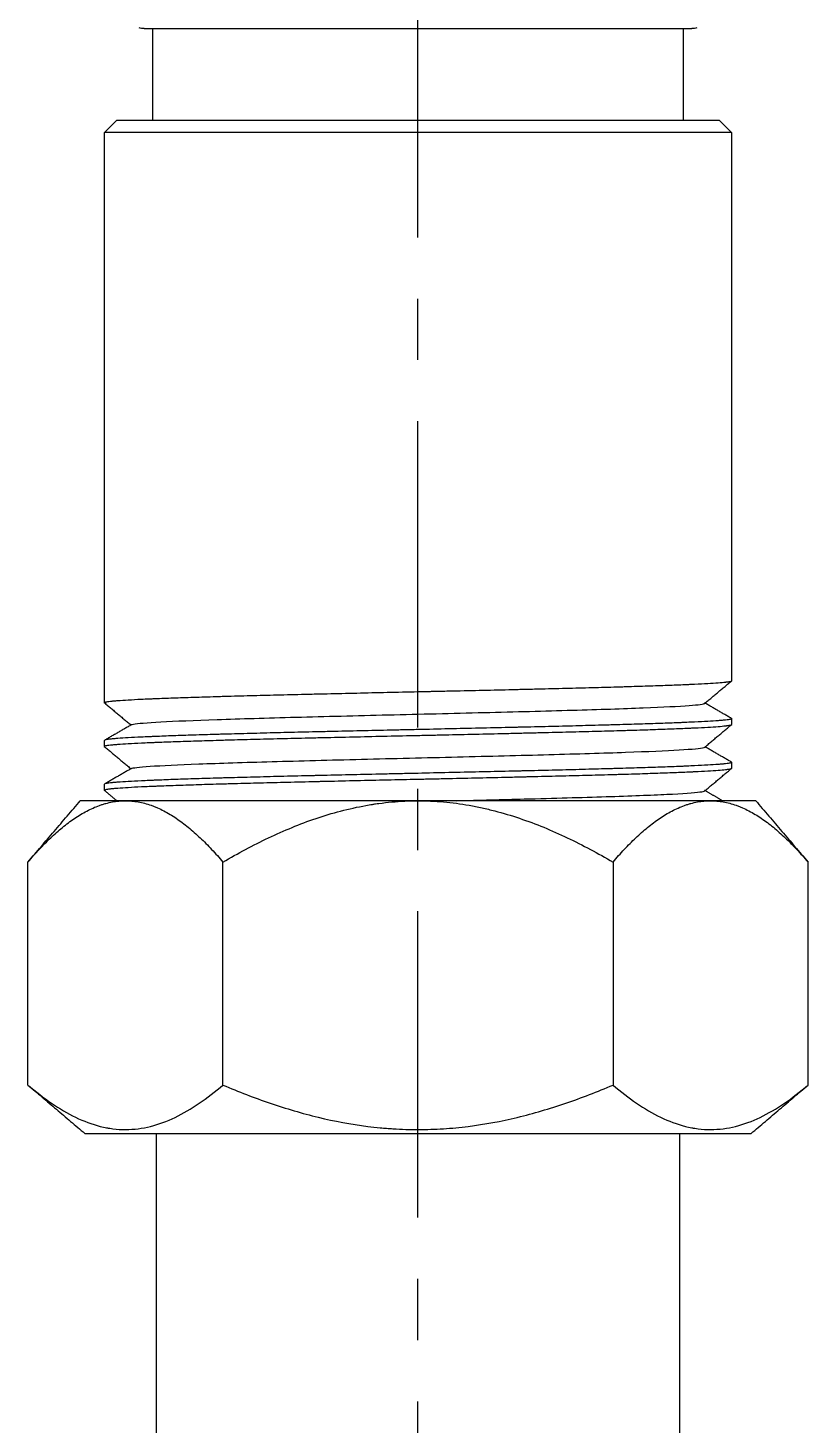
# Model space of a CAD drawing. Header units: millimetres. Extents: x 17655 to 18496, y 1152 to 1747.
# Drawn here: x 17933.6 to 17965.9, y 1422.3 to 1480.3 of the extents above; entities that cross this region are included whole.
import ezdxf

# ---------------------------------------------------------------- set-up
doc = ezdxf.new("R2010")
doc.units = ezdxf.units.MM
doc.linetypes.add('CENTERX2', pattern=[20.32, 12.7, -2.54, 2.54, -2.54])
doc.layers.add('CENTER', color=1, linetype='CENTERX2')

msp = doc.modelspace()

# ---------------------------------------------------------------- linework, layer by layer
for p, q in [((17938.424, 1480.254), (17961.124, 1480.254)), ((17938.774, 1480.253), (17938.774, 1476.435)), ((17960.774, 1476.435), (17960.774, 1480.254)), ((17937.274, 1476.435), (17936.774, 1475.935)), ((17962.274, 1476.435), (17937.274, 1476.435)), ((17962.774, 1475.935), (17962.274, 1476.435)), ((17962.774, 1475.935), (17936.774, 1475.935)), ((17936.778, 1448.668), (17936.774, 1448.675)), ((17963.771, 1448.235), (17935.778, 1448.235)), ((17935.967, 1434.435), (17963.582, 1434.435)), ((17938.924, 1434.435), (17938.924, 1419.935)), ((17960.624, 1419.935), (17960.624, 1434.435))]:
    msp.add_line(p, q)
at = {"extrusion": (0, 0, -1)}
for centre, start, end in [((-17938.424, 1481.254), 269.9975, 282.23565), ((-17961.124, 1481.254), 257.76103, 269.99917)]:
    msp.add_arc(centre, 1, start, end, dxfattribs=at)
for points, degree in [([(17936.774, 1452.303), (17936.774, 1475.935)], 1), ([(17962.774, 1475.935), (17962.774, 1453.21)], 1), ([(17961.659, 1452.271), (17962.219, 1452.74), (17962.778, 1453.209)], 2), ([(17936.773, 1452.301), (17937.325, 1451.837), (17937.878, 1451.373)], 2), ([(17936.78, 1452.295), (17936.776, 1452.298), (17936.774, 1452.3), (17936.774, 1452.303)], 3), ([(17962.769, 1451.645), (17962.22, 1451.962), (17961.671, 1452.28)], 2), ([(17937.895, 1451.383), (17937.335, 1451.059), (17936.776, 1450.736)], 2), ([(17961.656, 1450.454), (17962.215, 1450.923), (17962.775, 1451.393)], 2), ([(17962.761, 1451.65), (17962.77, 1451.645), (17962.774, 1451.641), (17962.774, 1451.637)], 3), ([(17962.774, 1451.637), (17962.774, 1451.396)], 1), ([(17936.774, 1450.489), (17936.774, 1450.729)], 1), ([(17936.773, 1450.486), (17937.326, 1450.022), (17937.878, 1449.559)], 2), ([(17936.781, 1450.48), (17936.776, 1450.483), (17936.774, 1450.486), (17936.774, 1450.489)], 3), ([(17962.775, 1449.828), (17962.222, 1450.147), (17961.67, 1450.466)], 2), ([(17937.893, 1449.568), (17937.333, 1449.244), (17936.774, 1448.921)], 2), ([(17961.658, 1448.641), (17962.217, 1449.111), (17962.776, 1449.58)], 2), ([(17962.768, 1449.832), (17962.772, 1449.829), (17962.774, 1449.826), (17962.774, 1449.823)], 3), ([(17962.774, 1449.823), (17962.774, 1449.582)], 1), ([(17936.774, 1448.675), (17936.774, 1448.916)], 1), ([(17936.77, 1448.674), (17937.032, 1448.455), (17937.294, 1448.235)], 2), ([(17961.663, 1448.649), (17961.664, 1448.653), (17961.66, 1448.658), (17961.652, 1448.662)], 3), ([(17962.392, 1448.235), (17962.031, 1448.443), (17961.67, 1448.652)], 2), ([(17933.608, 1445.69), (17935.778, 1448.235)], 1), ([(17963.771, 1448.235), (17965.94, 1445.69)], 1), ([(17933.608, 1436.445), (17933.608, 1445.69)], 1), ([(17941.691, 1436.445), (17941.691, 1445.69)], 1), ([(17957.857, 1445.69), (17957.857, 1436.445)], 1), ([(17965.94, 1436.445), (17965.94, 1445.69)], 1), ([(17933.608, 1436.445), (17935.967, 1434.435)], 1), ([(17963.582, 1434.435), (17965.94, 1436.445)], 1)]:
    msp.add_open_spline(points, degree=degree)
for points, knots in [([(17936.774, 1452.303), (17936.774, 1452.313), (17936.795, 1452.322), (17936.879, 1452.341), (17936.942, 1452.35), (17937.067, 1452.365), (17937.114, 1452.37), (17937.193, 1452.377), (17937.22, 1452.379), (17937.277, 1452.384), (17937.307, 1452.386), (17937.462, 1452.398), (17937.606, 1452.407), (17937.931, 1452.426), (17938.112, 1452.435), (17938.412, 1452.45), (17938.517, 1452.454), (17938.681, 1452.462), (17938.765, 1452.465), (17938.852, 1452.469), (17938.911, 1452.471), (17938.94, 1452.472), (17939.209, 1452.483), (17939.463, 1452.493), (17940.001, 1452.511), (17940.286, 1452.52), (17940.884, 1452.539), (17941.199, 1452.549), (17941.611, 1452.561), (17941.695, 1452.563), (17941.864, 1452.568), (17941.949, 1452.57), (17942.207, 1452.577), (17942.382, 1452.582), (17942.913, 1452.596), (17943.277, 1452.606), (17944.023, 1452.624), (17944.406, 1452.634), (17944.994, 1452.648), (17945.193, 1452.653), (17945.495, 1452.66), (17945.596, 1452.662), (17945.748, 1452.666), (17945.799, 1452.667), (17945.902, 1452.669), (17946.362, 1452.68), (17946.826, 1452.691), (17947.657, 1452.709), (17948.076, 1452.719), (17948.919, 1452.737), (17949.343, 1452.747), (17949.877, 1452.759), (17949.984, 1452.761), (17950.145, 1452.765), (17950.199, 1452.766), (17950.306, 1452.769), (17950.573, 1452.775), (17950.839, 1452.78), (17951.473, 1452.795), (17951.892, 1452.804), (17952.722, 1452.822), (17953.133, 1452.832), (17953.744, 1452.846), (17953.946, 1452.851), (17954.198, 1452.857), (17954.248, 1452.858), (17954.349, 1452.861), (17954.399, 1452.862), (17954.549, 1452.865), (17954.648, 1452.868), (17955.142, 1452.88), (17955.526, 1452.889), (17956.273, 1452.908), (17956.636, 1452.917), (17957.341, 1452.936), (17957.683, 1452.945), (17958.056, 1452.956), (17958.097, 1452.957), (17958.179, 1452.96), (17958.22, 1452.961), (17958.341, 1452.964), (17958.582, 1452.972), (17958.813, 1452.979), (17959.264, 1452.993), (17959.548, 1453.002), (17960.085, 1453.021), (17960.338, 1453.03), (17960.694, 1453.044), (17960.808, 1453.049), (17960.946, 1453.055), (17960.973, 1453.056), (17961.027, 1453.059), (17961.108, 1453.062), (17961.185, 1453.066), (17961.437, 1453.078), (17961.618, 1453.087), (17961.943, 1453.106), (17962.086, 1453.115), (17962.333, 1453.134), (17962.437, 1453.144), (17962.532, 1453.154), (17962.542, 1453.156), (17962.562, 1453.158), (17962.591, 1453.162), (17962.65, 1453.17), (17962.69, 1453.177), (17962.753, 1453.191), (17962.774, 1453.2), (17962.774, 1453.21)], [0, 0, 0, 0, 0.03125, 0.03125, 0.0625, 0.0625, 0.078125, 0.078125, 0.085938, 0.085938, 0.09375, 0.09375, 0.125, 0.125, 0.15625, 0.15625, 0.171875, 0.171875, 0.179688, 0.183594, 0.183594, 0.1875, 0.1875, 0.21875, 0.21875, 0.25, 0.25, 0.28125, 0.28125, 0.289063, 0.289063, 0.296875, 0.296875, 0.3125, 0.3125, 0.34375, 0.34375, 0.375, 0.375, 0.390625, 0.390625, 0.398438, 0.398438, 0.402344, 0.402344, 0.40625, 0.4375, 0.4375, 0.46875, 0.46875, 0.5, 0.5, 0.507813, 0.507813, 0.511719, 0.511719, 0.515625, 0.53125, 0.53125, 0.5625, 0.5625, 0.59375, 0.59375, 0.609375, 0.609375, 0.613281, 0.613281, 0.617188, 0.617188, 0.625, 0.625, 0.65625, 0.65625, 0.6875, 0.6875, 0.71875, 0.71875, 0.722656, 0.722656, 0.726563, 0.726563, 0.734375, 0.75, 0.75, 0.78125, 0.78125, 0.8125, 0.8125, 0.828125, 0.828125, 0.832031, 0.832031, 0.835938, 0.84375, 0.84375, 0.875, 0.875, 0.90625, 0.90625, 0.9375, 0.9375, 0.941406, 0.941406, 0.945313, 0.953125, 0.96875, 0.96875, 1, 1, 1, 1]), ([(17937.895, 1451.383), (17937.908, 1451.391), (17938.044, 1451.431), (17938.919, 1451.504), (17941.296, 1451.601), (17944.619, 1451.698), (17948.518, 1451.794), (17952.557, 1451.891), (17956.285, 1451.988), (17959.287, 1452.085), (17961.171, 1452.179), (17961.628, 1452.241), (17961.66, 1452.271)], [0, 0, 0, 0, 0.027385, 0.136503, 0.24562, 0.354738, 0.463856, 0.572973, 0.682091, 0.791209, 0.900326, 1, 1, 1, 1]), ([(17962.774, 1451.637), (17962.774, 1451.627), (17962.732, 1451.608), (17962.606, 1451.589), (17962.501, 1451.577), (17962.479, 1451.575), (17962.432, 1451.57), (17962.357, 1451.563), (17962.271, 1451.556), (17962.086, 1451.542), (17961.942, 1451.532), (17961.618, 1451.514), (17961.437, 1451.504), (17961.136, 1451.49), (17961.03, 1451.485), (17960.893, 1451.479), (17960.865, 1451.478), (17960.809, 1451.476), (17960.78, 1451.474), (17960.694, 1451.471), (17960.636, 1451.469), (17960.339, 1451.457), (17960.085, 1451.447), (17959.547, 1451.429), (17959.263, 1451.419), (17958.663, 1451.4), (17958.348, 1451.391), (17957.934, 1451.379), (17957.85, 1451.377), (17957.681, 1451.372), (17957.426, 1451.365), (17957.165, 1451.358), (17956.635, 1451.344), (17956.272, 1451.334), (17955.526, 1451.315), (17955.142, 1451.306), (17954.552, 1451.292), (17954.353, 1451.287), (17954.101, 1451.281), (17954.05, 1451.28), (17953.949, 1451.277), (17953.796, 1451.274), (17953.644, 1451.27), (17953.134, 1451.259), (17952.722, 1451.249), (17951.892, 1451.23), (17951.473, 1451.221), (17950.629, 1451.202), (17950.203, 1451.192), (17949.56, 1451.178), (17949.346, 1451.174), (17948.92, 1451.164), (17948.708, 1451.16), (17948.075, 1451.145), (17947.657, 1451.136), (17946.826, 1451.117), (17946.415, 1451.108), (17945.905, 1451.096), (17945.752, 1451.092), (17945.6, 1451.089), (17945.498, 1451.086), (17945.448, 1451.085), (17945.195, 1451.079), (17944.996, 1451.074), (17944.406, 1451.06), (17944.023, 1451.051), (17943.276, 1451.032), (17942.913, 1451.023), (17942.383, 1451.008), (17942.209, 1451.004), (17941.952, 1450.997), (17941.867, 1450.994), (17941.698, 1450.989), (17941.614, 1450.987), (17941.2, 1450.975), (17940.885, 1450.966), (17940.285, 1450.947), (17940.001, 1450.938), (17939.463, 1450.919), (17939.21, 1450.909), (17938.913, 1450.897), (17938.854, 1450.895), (17938.768, 1450.892), (17938.74, 1450.89), (17938.683, 1450.888), (17938.544, 1450.882), (17938.413, 1450.876), (17938.112, 1450.862), (17937.93, 1450.853), (17937.606, 1450.834), (17937.463, 1450.824), (17937.277, 1450.81), (17937.22, 1450.805), (17937.141, 1450.798), (17937.117, 1450.796), (17937.069, 1450.791), (17937.047, 1450.789), (17936.942, 1450.777), (17936.879, 1450.768), (17936.795, 1450.749), (17936.774, 1450.739), (17936.774, 1450.729)], [0, 0, 0, 0, 0.03125, 0.0625, 0.0625, 0.070313, 0.070313, 0.078125, 0.09375, 0.09375, 0.125, 0.125, 0.15625, 0.15625, 0.171875, 0.171875, 0.175781, 0.175781, 0.179688, 0.179688, 0.1875, 0.1875, 0.21875, 0.21875, 0.25, 0.25, 0.28125, 0.28125, 0.289063, 0.289063, 0.296875, 0.3125, 0.3125, 0.34375, 0.34375, 0.375, 0.375, 0.390625, 0.390625, 0.394531, 0.394531, 0.398438, 0.40625, 0.40625, 0.4375, 0.4375, 0.46875, 0.46875, 0.5, 0.5, 0.515625, 0.515625, 0.53125, 0.53125, 0.5625, 0.5625, 0.59375, 0.59375, 0.601563, 0.605469, 0.605469, 0.609375, 0.609375, 0.625, 0.625, 0.65625, 0.65625, 0.6875, 0.6875, 0.703125, 0.703125, 0.710938, 0.710938, 0.71875, 0.71875, 0.75, 0.75, 0.78125, 0.78125, 0.8125, 0.8125, 0.820313, 0.820313, 0.824219, 0.824219, 0.828125, 0.84375, 0.84375, 0.875, 0.875, 0.90625, 0.90625, 0.921875, 0.921875, 0.929688, 0.929688, 0.9375, 0.9375, 0.96875, 0.96875, 1, 1, 1, 1]), ([(17936.774, 1450.489), (17936.774, 1450.498), (17936.795, 1450.508), (17936.879, 1450.527), (17936.942, 1450.537), (17937.067, 1450.551), (17937.114, 1450.556), (17937.193, 1450.563), (17937.22, 1450.565), (17937.277, 1450.57), (17937.307, 1450.572), (17937.462, 1450.584), (17937.606, 1450.593), (17937.931, 1450.612), (17938.112, 1450.622), (17938.412, 1450.636), (17938.517, 1450.641), (17938.681, 1450.648), (17938.765, 1450.651), (17938.852, 1450.655), (17938.911, 1450.657), (17938.94, 1450.658), (17939.209, 1450.669), (17939.463, 1450.678), (17940.001, 1450.697), (17940.286, 1450.706), (17940.884, 1450.725), (17941.199, 1450.735), (17941.611, 1450.747), (17941.695, 1450.749), (17941.864, 1450.754), (17941.949, 1450.756), (17942.207, 1450.763), (17942.382, 1450.768), (17942.913, 1450.782), (17943.277, 1450.791), (17944.023, 1450.81), (17944.406, 1450.82), (17944.994, 1450.834), (17945.193, 1450.839), (17945.495, 1450.846), (17945.596, 1450.848), (17945.748, 1450.852), (17945.799, 1450.853), (17945.902, 1450.855), (17946.362, 1450.866), (17946.826, 1450.876), (17947.657, 1450.895), (17948.076, 1450.905), (17948.919, 1450.924), (17949.343, 1450.933), (17949.877, 1450.945), (17949.984, 1450.947), (17950.145, 1450.951), (17950.199, 1450.952), (17950.306, 1450.954), (17950.573, 1450.96), (17950.839, 1450.966), (17951.473, 1450.98), (17951.892, 1450.99), (17952.722, 1451.009), (17953.133, 1451.018), (17953.744, 1451.032), (17953.946, 1451.037), (17954.198, 1451.043), (17954.248, 1451.044), (17954.349, 1451.047), (17954.399, 1451.048), (17954.549, 1451.051), (17954.648, 1451.054), (17955.142, 1451.065), (17955.526, 1451.075), (17956.273, 1451.094), (17956.636, 1451.103), (17957.341, 1451.122), (17957.683, 1451.131), (17958.056, 1451.142), (17958.097, 1451.143), (17958.179, 1451.146), (17958.22, 1451.147), (17958.341, 1451.15), (17958.582, 1451.157), (17958.813, 1451.164), (17959.264, 1451.178), (17959.548, 1451.188), (17960.085, 1451.207), (17960.338, 1451.216), (17960.694, 1451.231), (17960.808, 1451.235), (17960.946, 1451.241), (17960.973, 1451.242), (17961.027, 1451.245), (17961.108, 1451.248), (17961.185, 1451.252), (17961.437, 1451.264), (17961.618, 1451.273), (17961.943, 1451.292), (17962.086, 1451.301), (17962.333, 1451.32), (17962.437, 1451.33), (17962.532, 1451.34), (17962.542, 1451.342), (17962.562, 1451.344), (17962.591, 1451.347), (17962.65, 1451.356), (17962.69, 1451.363), (17962.753, 1451.377), (17962.774, 1451.386), (17962.774, 1451.396)], [0, 0, 0, 0, 0.03125, 0.03125, 0.0625, 0.0625, 0.078125, 0.078125, 0.085937, 0.085937, 0.09375, 0.09375, 0.125, 0.125, 0.15625, 0.15625, 0.171875, 0.171875, 0.179687, 0.183594, 0.183594, 0.1875, 0.1875, 0.21875, 0.21875, 0.25, 0.25, 0.28125, 0.28125, 0.289062, 0.289062, 0.296875, 0.296875, 0.3125, 0.3125, 0.34375, 0.34375, 0.375, 0.375, 0.390625, 0.390625, 0.398437, 0.398437, 0.402344, 0.402344, 0.40625, 0.4375, 0.4375, 0.46875, 0.46875, 0.5, 0.5, 0.507812, 0.507812, 0.511719, 0.511719, 0.515625, 0.53125, 0.53125, 0.5625, 0.5625, 0.59375, 0.59375, 0.609375, 0.609375, 0.613281, 0.613281, 0.617187, 0.617187, 0.625, 0.625, 0.65625, 0.65625, 0.6875, 0.6875, 0.71875, 0.71875, 0.722656, 0.722656, 0.726562, 0.726562, 0.734375, 0.75, 0.75, 0.78125, 0.78125, 0.8125, 0.8125, 0.828125, 0.828125, 0.832031, 0.832031, 0.835937, 0.84375, 0.84375, 0.875, 0.875, 0.90625, 0.90625, 0.9375, 0.9375, 0.941406, 0.941406, 0.945312, 0.953125, 0.96875, 0.96875, 1, 1, 1, 1]), ([(17937.893, 1449.568), (17937.941, 1449.599), (17938.475, 1449.663), (17940.52, 1449.759), (17943.612, 1449.856), (17947.391, 1449.953), (17951.436, 1450.05), (17955.296, 1450.147), (17958.54, 1450.244), (17960.805, 1450.341), (17961.552, 1450.411), (17961.649, 1450.449), (17961.656, 1450.454)], [0, 0, 0, 0, 0.107128, 0.216463, 0.325799, 0.435135, 0.54447, 0.653806, 0.763142, 0.872477, 0.981813, 1, 1, 1, 1]), ([(17962.774, 1449.823), (17962.774, 1449.813), (17962.753, 1449.804), (17962.669, 1449.785), (17962.606, 1449.775), (17962.501, 1449.763), (17962.479, 1449.761), (17962.432, 1449.756), (17962.357, 1449.749), (17962.271, 1449.742), (17962.086, 1449.728), (17961.942, 1449.718), (17961.618, 1449.7), (17961.437, 1449.69), (17961.136, 1449.676), (17961.03, 1449.671), (17960.893, 1449.665), (17960.865, 1449.664), (17960.809, 1449.662), (17960.78, 1449.66), (17960.694, 1449.657), (17960.636, 1449.654), (17960.339, 1449.643), (17960.085, 1449.633), (17959.547, 1449.615), (17959.263, 1449.605), (17958.663, 1449.586), (17958.348, 1449.577), (17957.934, 1449.565), (17957.85, 1449.562), (17957.681, 1449.558), (17957.426, 1449.551), (17957.165, 1449.544), (17956.635, 1449.529), (17956.272, 1449.52), (17955.526, 1449.501), (17955.142, 1449.492), (17954.552, 1449.478), (17954.353, 1449.473), (17954.101, 1449.467), (17954.05, 1449.466), (17953.949, 1449.463), (17953.796, 1449.46), (17953.644, 1449.456), (17953.134, 1449.444), (17952.722, 1449.435), (17951.892, 1449.416), (17951.473, 1449.407), (17950.629, 1449.388), (17950.203, 1449.379), (17949.56, 1449.364), (17949.346, 1449.359), (17948.92, 1449.35), (17948.708, 1449.345), (17948.075, 1449.331), (17947.657, 1449.322), (17946.826, 1449.303), (17946.415, 1449.294), (17945.905, 1449.282), (17945.752, 1449.278), (17945.6, 1449.275), (17945.498, 1449.272), (17945.448, 1449.271), (17945.195, 1449.265), (17944.996, 1449.26), (17944.406, 1449.246), (17944.023, 1449.237), (17943.276, 1449.218), (17942.913, 1449.209), (17942.383, 1449.195), (17942.209, 1449.19), (17941.952, 1449.183), (17941.867, 1449.18), (17941.698, 1449.175), (17941.614, 1449.173), (17941.2, 1449.161), (17940.885, 1449.152), (17940.285, 1449.133), (17940.001, 1449.124), (17939.463, 1449.105), (17939.21, 1449.095), (17938.913, 1449.083), (17938.854, 1449.081), (17938.768, 1449.077), (17938.74, 1449.076), (17938.683, 1449.074), (17938.544, 1449.068), (17938.413, 1449.062), (17938.112, 1449.048), (17937.93, 1449.039), (17937.606, 1449.02), (17937.463, 1449.011), (17937.277, 1448.996), (17937.22, 1448.991), (17937.141, 1448.984), (17937.117, 1448.982), (17937.069, 1448.977), (17937.047, 1448.975), (17936.942, 1448.963), (17936.879, 1448.953), (17936.795, 1448.935), (17936.774, 1448.925), (17936.774, 1448.916)], [0, 0, 0, 0, 0.03125, 0.03125, 0.0625, 0.0625, 0.070313, 0.070313, 0.078125, 0.09375, 0.09375, 0.125, 0.125, 0.15625, 0.15625, 0.171875, 0.171875, 0.175781, 0.175781, 0.179688, 0.179688, 0.1875, 0.1875, 0.21875, 0.21875, 0.25, 0.25, 0.28125, 0.28125, 0.289063, 0.289063, 0.296875, 0.3125, 0.3125, 0.34375, 0.34375, 0.375, 0.375, 0.390625, 0.390625, 0.394531, 0.394531, 0.398438, 0.40625, 0.40625, 0.4375, 0.4375, 0.46875, 0.46875, 0.5, 0.5, 0.515625, 0.515625, 0.53125, 0.53125, 0.5625, 0.5625, 0.59375, 0.59375, 0.601563, 0.605469, 0.605469, 0.609375, 0.609375, 0.625, 0.625, 0.65625, 0.65625, 0.6875, 0.6875, 0.703125, 0.703125, 0.710938, 0.710938, 0.71875, 0.71875, 0.75, 0.75, 0.78125, 0.78125, 0.8125, 0.8125, 0.820312, 0.820312, 0.824219, 0.824219, 0.828125, 0.84375, 0.84375, 0.875, 0.875, 0.90625, 0.90625, 0.921875, 0.921875, 0.929687, 0.929687, 0.9375, 0.9375, 0.96875, 0.96875, 1, 1, 1, 1]), ([(17936.774, 1448.675), (17936.774, 1448.685), (17936.795, 1448.694), (17936.879, 1448.713), (17936.942, 1448.723), (17937.067, 1448.737), (17937.114, 1448.741), (17937.193, 1448.748), (17937.22, 1448.751), (17937.277, 1448.756), (17937.307, 1448.758), (17937.462, 1448.77), (17937.606, 1448.779), (17937.931, 1448.798), (17938.112, 1448.808), (17938.412, 1448.822), (17938.517, 1448.826), (17938.681, 1448.833), (17938.765, 1448.837), (17938.852, 1448.84), (17938.911, 1448.843), (17938.94, 1448.844), (17939.209, 1448.855), (17939.463, 1448.864), (17940.001, 1448.883), (17940.286, 1448.893), (17940.884, 1448.912), (17941.199, 1448.921), (17941.611, 1448.933), (17941.695, 1448.935), (17941.864, 1448.94), (17941.949, 1448.942), (17942.207, 1448.949), (17942.382, 1448.954), (17942.913, 1448.968), (17943.64, 1448.987), (17944.406, 1449.006), (17944.994, 1449.02), (17945.193, 1449.025), (17945.495, 1449.032), (17945.596, 1449.034), (17945.748, 1449.038), (17945.799, 1449.039), (17945.902, 1449.041), (17946.362, 1449.052), (17946.826, 1449.063), (17947.657, 1449.082), (17948.076, 1449.091), (17948.919, 1449.11), (17949.343, 1449.119), (17949.877, 1449.131), (17949.984, 1449.133), (17950.145, 1449.137), (17950.199, 1449.138), (17950.306, 1449.14), (17950.573, 1449.146), (17950.839, 1449.152), (17951.473, 1449.166), (17952.311, 1449.185), (17953.133, 1449.204), (17953.744, 1449.218), (17953.946, 1449.223), (17954.198, 1449.229), (17954.248, 1449.23), (17954.349, 1449.232), (17954.399, 1449.233), (17954.549, 1449.237), (17954.648, 1449.239), (17955.142, 1449.251), (17955.526, 1449.261), (17956.273, 1449.28), (17956.636, 1449.289), (17957.341, 1449.308), (17957.683, 1449.317), (17958.056, 1449.328), (17958.097, 1449.329), (17958.179, 1449.331), (17958.22, 1449.333), (17958.341, 1449.336), (17958.582, 1449.343), (17958.813, 1449.35), (17959.264, 1449.365), (17959.832, 1449.384), (17960.338, 1449.402), (17960.694, 1449.416), (17960.808, 1449.421), (17960.946, 1449.427), (17960.973, 1449.428), (17961.027, 1449.431), (17961.108, 1449.434), (17961.185, 1449.438), (17961.437, 1449.45), (17961.618, 1449.459), (17961.943, 1449.478), (17962.086, 1449.487), (17962.333, 1449.506), (17962.437, 1449.515), (17962.532, 1449.526), (17962.542, 1449.527), (17962.562, 1449.53), (17962.591, 1449.533), (17962.65, 1449.542), (17962.69, 1449.549), (17962.741, 1449.561), (17962.761, 1449.567), (17962.769, 1449.574)], [0, 0, 0, 0, 0.031524, 0.031524, 0.063049, 0.063049, 0.078811, 0.078811, 0.086692, 0.086692, 0.094573, 0.094573, 0.126097, 0.126097, 0.157622, 0.157622, 0.173384, 0.173384, 0.181265, 0.185206, 0.185206, 0.189146, 0.189146, 0.220671, 0.220671, 0.252195, 0.252195, 0.283719, 0.283719, 0.2916, 0.2916, 0.299482, 0.299482, 0.315244, 0.315244, 0.346768, 0.378292, 0.378292, 0.394055, 0.394055, 0.401936, 0.401936, 0.405876, 0.405876, 0.409817, 0.441341, 0.441341, 0.472866, 0.472866, 0.50439, 0.50439, 0.512271, 0.512271, 0.516212, 0.516212, 0.520152, 0.535914, 0.535914, 0.567439, 0.598963, 0.598963, 0.614725, 0.614725, 0.618666, 0.618666, 0.622606, 0.622606, 0.630487, 0.630487, 0.662012, 0.662012, 0.693536, 0.693536, 0.72506, 0.72506, 0.729001, 0.729001, 0.732942, 0.732942, 0.740823, 0.756585, 0.756585, 0.788109, 0.819634, 0.819634, 0.835396, 0.835396, 0.839336, 0.839336, 0.843277, 0.851158, 0.851158, 0.882682, 0.882682, 0.914207, 0.914207, 0.945731, 0.945731, 0.949672, 0.949672, 0.953612, 0.961493, 0.977255, 0.977255, 1, 1, 1, 1]), ([(17951.357, 1448.235), (17952.322, 1448.259), (17954.567, 1448.315), (17957.715, 1448.403), (17960.285, 1448.5), (17961.432, 1448.579), (17961.64, 1448.626), (17961.658, 1448.641)], [0, 0, 0, 0, 0.17446, 0.412882, 0.651305, 0.889728, 1, 1, 1, 1]), ([(17933.608, 1445.69), (17933.763, 1445.871), (17933.919, 1446.047), (17934.234, 1446.382), (17934.393, 1446.543), (17934.713, 1446.847), (17935.037, 1447.135), (17935.534, 1447.51), (17935.874, 1447.715), (17936.219, 1447.896), (17936.393, 1447.973), (17936.615, 1448.053), (17936.659, 1448.068), (17936.727, 1448.089), (17936.749, 1448.096), (17936.794, 1448.109), (17936.906, 1448.14), (17937.018, 1448.165), (17937.286, 1448.214), (17937.643, 1448.247), (17938, 1448.216), (17938.356, 1448.153), (17938.533, 1448.106), (17938.755, 1448.028), (17938.8, 1448.011), (17938.888, 1447.976), (17938.933, 1447.958), (17939.065, 1447.9), (17939.153, 1447.858), (17939.414, 1447.722), (17939.756, 1447.516), (17940.09, 1447.265), (17940.419, 1446.996), (17940.582, 1446.851), (17940.904, 1446.546), (17941.064, 1446.384), (17941.38, 1446.047), (17941.536, 1445.872), (17941.691, 1445.69)], [0, 0, 0, 0, 0.0625, 0.0625, 0.125, 0.125, 0.1875, 0.25, 0.3125, 0.3125, 0.375, 0.375, 0.390625, 0.390625, 0.398437, 0.398437, 0.40625, 0.4375, 0.4375, 0.5, 0.5625, 0.5625, 0.625, 0.625, 0.640625, 0.640625, 0.65625, 0.65625, 0.6875, 0.6875, 0.75, 0.8125, 0.8125, 0.875, 0.875, 0.9375, 0.9375, 1, 1, 1, 1]), ([(17941.691, 1445.69), (17942.001, 1445.871), (17942.313, 1446.047), (17942.942, 1446.382), (17943.26, 1446.543), (17943.901, 1446.847), (17944.549, 1447.135), (17945.543, 1447.51), (17946.223, 1447.715), (17946.912, 1447.896), (17947.261, 1447.973), (17947.704, 1448.053), (17947.794, 1448.068), (17947.928, 1448.089), (17947.972, 1448.096), (17948.062, 1448.109), (17948.286, 1448.14), (17948.51, 1448.165), (17949.046, 1448.214), (17949.761, 1448.247), (17950.474, 1448.216), (17951.186, 1448.153), (17951.541, 1448.106), (17951.985, 1448.028), (17952.074, 1448.011), (17952.252, 1447.976), (17952.34, 1447.958), (17952.605, 1447.9), (17952.78, 1447.858), (17953.302, 1447.722), (17953.987, 1447.516), (17954.654, 1447.265), (17955.313, 1446.996), (17955.639, 1446.851), (17956.283, 1446.546), (17956.602, 1446.384), (17957.234, 1446.047), (17957.547, 1445.872), (17957.857, 1445.69)], [0, 0, 0, 0, 0.0625, 0.0625, 0.125, 0.125, 0.1875, 0.25, 0.3125, 0.3125, 0.375, 0.375, 0.390625, 0.390625, 0.398438, 0.398438, 0.40625, 0.4375, 0.4375, 0.5, 0.5625, 0.5625, 0.625, 0.625, 0.640625, 0.640625, 0.65625, 0.65625, 0.6875, 0.6875, 0.75, 0.8125, 0.8125, 0.875, 0.875, 0.9375, 0.9375, 1, 1, 1, 1]), ([(17957.857, 1445.69), (17958.012, 1445.871), (17958.168, 1446.047), (17958.483, 1446.382), (17958.641, 1446.543), (17958.962, 1446.847), (17959.286, 1447.135), (17959.783, 1447.51), (17960.123, 1447.715), (17960.467, 1447.896), (17960.642, 1447.973), (17960.864, 1448.053), (17960.908, 1448.068), (17960.975, 1448.089), (17960.998, 1448.096), (17961.042, 1448.109), (17961.154, 1448.14), (17961.266, 1448.165), (17961.535, 1448.214), (17961.892, 1448.247), (17962.248, 1448.216), (17962.604, 1448.153), (17962.782, 1448.106), (17963.004, 1448.028), (17963.048, 1448.011), (17963.137, 1447.976), (17963.182, 1447.958), (17963.314, 1447.9), (17963.402, 1447.858), (17963.662, 1447.722), (17964.005, 1447.516), (17964.338, 1447.265), (17964.668, 1446.996), (17964.831, 1446.851), (17965.153, 1446.546), (17965.312, 1446.384), (17965.628, 1446.047), (17965.785, 1445.872), (17965.94, 1445.69)], [0, 0, 0, 0, 0.0625, 0.0625, 0.125, 0.125, 0.1875, 0.25, 0.3125, 0.3125, 0.375, 0.375, 0.390625, 0.390625, 0.398438, 0.398438, 0.40625, 0.4375, 0.4375, 0.5, 0.5625, 0.5625, 0.625, 0.625, 0.640625, 0.640625, 0.65625, 0.65625, 0.6875, 0.6875, 0.75, 0.8125, 0.8125, 0.875, 0.875, 0.9375, 0.9375, 1, 1, 1, 1]), ([(17933.608, 1436.445), (17933.931, 1436.17), (17934.256, 1435.918), (17934.913, 1435.468), (17935.246, 1435.271), (17935.919, 1434.946), (17936.261, 1434.818), (17936.694, 1434.709), (17936.825, 1434.68), (17936.956, 1434.657), (17937.044, 1434.644), (17937.088, 1434.637), (17937.307, 1434.61), (17937.482, 1434.599), (17937.83, 1434.599), (17938.003, 1434.611), (17938.348, 1434.655), (17938.52, 1434.687), (17939.033, 1434.816), (17939.372, 1434.943), (17940.045, 1435.266), (17940.379, 1435.463), (17941.042, 1435.916), (17941.369, 1436.17), (17941.691, 1436.445)], [0, 0, 0, 0, 0.125, 0.125, 0.25, 0.25, 0.375, 0.375, 0.40625, 0.421875, 0.421875, 0.4375, 0.4375, 0.5, 0.5, 0.5625, 0.5625, 0.625, 0.625, 0.75, 0.75, 0.875, 0.875, 1, 1, 1, 1]), ([(17941.691, 1436.445), (17942.336, 1436.17), (17942.986, 1435.918), (17944.301, 1435.468), (17944.966, 1435.271), (17946.313, 1434.946), (17946.996, 1434.818), (17947.863, 1434.709), (17948.124, 1434.68), (17948.386, 1434.657), (17948.562, 1434.644), (17948.65, 1434.637), (17949.089, 1434.61), (17949.439, 1434.599), (17950.135, 1434.599), (17950.481, 1434.611), (17951.171, 1434.655), (17951.515, 1434.687), (17952.54, 1434.816), (17953.218, 1434.943), (17954.564, 1435.266), (17955.232, 1435.463), (17956.559, 1435.916), (17957.212, 1436.17), (17957.857, 1436.445)], [0, 0, 0, 0, 0.125, 0.125, 0.25, 0.25, 0.375, 0.375, 0.40625, 0.421875, 0.421875, 0.4375, 0.4375, 0.5, 0.5, 0.5625, 0.5625, 0.625, 0.625, 0.75, 0.75, 0.875, 0.875, 1, 1, 1, 1]), ([(17957.857, 1436.445), (17958.179, 1436.17), (17958.504, 1435.918), (17959.162, 1435.468), (17959.494, 1435.271), (17960.168, 1434.946), (17960.509, 1434.818), (17960.943, 1434.709), (17961.073, 1434.68), (17961.205, 1434.657), (17961.292, 1434.644), (17961.336, 1434.637), (17961.556, 1434.61), (17961.731, 1434.599), (17962.079, 1434.599), (17962.252, 1434.611), (17962.597, 1434.655), (17962.769, 1434.687), (17963.282, 1434.816), (17963.621, 1434.943), (17964.294, 1435.266), (17964.627, 1435.463), (17965.291, 1435.916), (17965.617, 1436.17), (17965.94, 1436.445)], [0, 0, 0, 0, 0.125, 0.125, 0.25, 0.25, 0.375, 0.375, 0.40625, 0.421875, 0.421875, 0.4375, 0.4375, 0.5, 0.5, 0.5625, 0.5625, 0.625, 0.625, 0.75, 0.75, 0.875, 0.875, 1, 1, 1, 1])]:
    msp.add_open_spline(points, degree=3, knots=knots)
at = {"layer": 'CENTER'}
msp.add_line((17949.773, 1410.628), (17949.773, 1509.935), dxfattribs=at)

doc.saveas('drawing.dxf')
